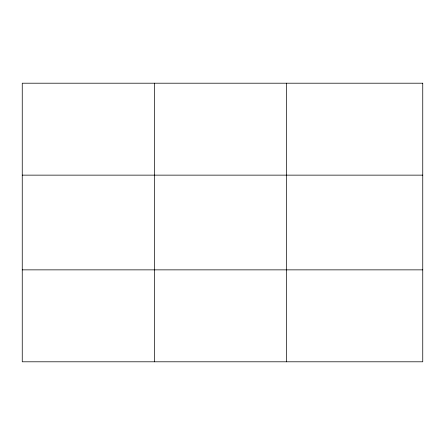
<?xml version="1.0" encoding="UTF-8"?>
<svg xmlns="http://www.w3.org/2000/svg" width="445" height="445" viewBox="0 0 445 445"><rect width="100%" height="100%" fill="white"/><g stroke="black" fill="none" stroke-linecap="round" stroke-linejoin="round"><path stroke-width="0.67" d="M154.415 361.796L154.415 83.204M286.58 361.796L286.58 83.204M22.25 175.141L422.75 175.141M22.25 269.859L422.75 269.859M422.75 83.204L422.75 361.796L22.25 361.796L22.25 83.204L422.75 83.204"/></g></svg>
